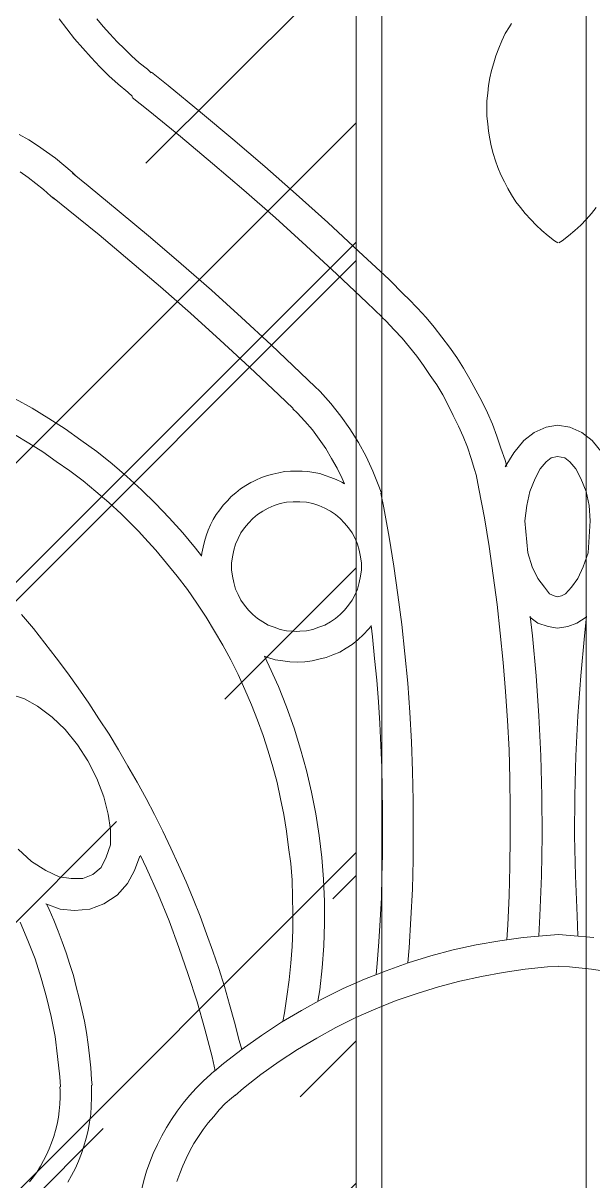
# Model space of a CAD drawing. Header units: millimetres. Extents: x -9564 to 494436, y -140371 to 4257.
# Drawn here: x 110.6622 to 110.8852, y 117.1777 to 117.6306 of the extents above; entities that cross this region are included whole.
import ezdxf
from ezdxf.enums import TextEntityAlignment as Align

# ---------------------------------------------------------------- set-up
doc = ezdxf.new("R2010")
doc.units = ezdxf.units.MM
doc.header["$MEASUREMENT"] = 0
doc.linetypes.add('SLD-Solid', pattern=[0])
for name, color, linetype, lineweight in [('0.05', 252, 'Continuous', 5), ('09-Arsiran', 8, 'Continuous', 5), ('DOOR OPENING', 4, 'SLD-Solid', 5), ('XR-KOP A3_MOZART$0$A-TXTKOP', 3, 'Continuous', 5)]:
    doc.layers.add(name, color=color, linetype=linetype, lineweight=lineweight)
doc.styles.add('HAND', font='ROMAND.SHX', dxfattribs={"width": 0.8, "height": 250})
doc.styles.add('XR-KOP A3_MOZART$0$ROMAND', font='romand.shx', dxfattribs={"height": 2, "bigfont": 'bigfont.shx'})

# ---------------------------------------------------------------- blocks, each defined once
blk = doc.blocks.new('j1')
at = {"layer": '09-Arsiran'}
h = blk.add_hatch(dxfattribs=at)
h.set_pattern_fill('AR-RROOF', color=256, scale=0.005, angle=45)
h.set_pattern_definition([(45, (0.02591, 0), (0.107763073, 0.287368196), [1.905, -0.254, 0.635, -0.127]), (45, (0.10044, 0.16434), (-0.20923997, 0.029634845), [0.381, -0.04191, 0.762, -0.09525]), (45, (-0.005524, 0.12123), (0.406805602, 0.527141034), [1.016, -0.1778, 0.508, -0.127])])
h.paths.add_polyline_path([(343.988, 201.51922), (343.93007, 201.51922), (343.5702, 201.51922), (343.5702, 200.72589), (343.988, 200.72589)])
h.paths.add_polyline_path([(343.5702, 199.91256), (343.988, 199.91256), (343.988, 200.70589), (343.5702, 200.70589)])
h.paths.add_polyline_path([(343.5702, 199.89256), (343.5702, 199.04853), (343.93007, 199.04853), (343.988, 199.04853), (343.988, 199.89256)])
h.paths.add_polyline_path([(342.9704, 199.04853), (343.22033, 199.04853), (343.3902, 199.04853), (343.3902, 199.89256), (343.22033, 199.89256), (342.9704, 199.89256)])
h.paths.add_polyline_path([(343.3902, 200.70589), (343.22033, 200.70589), (342.9704, 200.70589), (342.9704, 199.91256), (343.22033, 199.91256), (343.3902, 199.91256)])
h.paths.add_polyline_path([(342.9704, 200.72589), (343.22033, 200.72589), (343.3902, 200.72589), (343.3902, 201.51922), (343.22033, 201.51922), (342.9704, 201.51922)])
at = {"layer": 'DOOR OPENING'}
blk.add_line((343.4802, 201.60922), (343.4802, 198.95853), dxfattribs=at)
for points in [[(342.9604, 201.52922), (342.9604, 199.03853), (343.4002, 199.03853), (343.4002, 201.52922)], [(343.3902, 200.70589), (343.3902, 199.04853), (343.22033, 199.04853), (342.9704, 199.04853), (342.9704, 200.70589), (343.22033, 200.70589)]]:
    blk.add_lwpolyline(points, close=True, dxfattribs=at)
blk = doc.blocks.new('DRHRH')
at = {"layer": '0.05'}
for p, q in [((678.0425, -27.6789), (678.0827, -27.7326)), ((678.2391, -27.6789), (678.2727, -27.7192)), ((680.4173, -27.7035), (680.4062, -27.7215)), ((678.0827, -27.7326), (678.123, -27.7839)), ((678.2727, -27.7192), (678.3084, -27.7593)), ((678.3084, -27.7593), (678.3464, -27.7996)), ((680.3838, -27.7572), (680.3659, -27.7952)), ((680.4062, -27.7215), (680.3838, -27.7572)), ((678.123, -27.7839), (678.1654, -27.8332)), ((678.3464, -27.7996), (678.3844, -27.8376)), ((680.3659, -27.7952), (680.3503, -27.8332)), ((678.1654, -27.8332), (678.2101, -27.8823)), ((678.2101, -27.8823), (678.2548, -27.9315)), ((678.3844, -27.8376), (678.4224, -27.8733)), ((678.4224, -27.8733), (678.4625, -27.9113)), ((680.3346, -27.8733), (680.3235, -27.9113)), ((680.3503, -27.8332), (680.3346, -27.8733)), ((678.2548, -27.9315), (678.3017, -27.9783)), ((678.4625, -27.9113), (678.505, -27.9448)), ((678.505, -27.9448), (678.5251, -27.9627)), ((680.3123, -27.9515), (680.3033, -27.9895)), ((680.3235, -27.9113), (680.3123, -27.9515)), ((678.3017, -27.9783), (678.3508, -28.023)), ((678.6144, -28.0297), (678.5274, -27.9605)), ((680.3033, -27.9895), (680.2967, -28.0297)), ((678.3508, -28.023), (678.4022, -28.0655)), ((678.4022, -28.0655), (678.4268, -28.0877)), ((678.7842, -28.1704), (678.6144, -28.0297)), ((680.2922, -28.0699), (680.2878, -28.1102)), ((680.2967, -28.0297), (680.2922, -28.0699)), ((678.5094, -28.1593), (678.4245, -28.0923)), ((680.2878, -28.1102), (680.2878, -28.1503)), ((678.6792, -28.2977), (678.5094, -28.1593)), ((678.9541, -28.3112), (678.7842, -28.1704)), ((680.2878, -28.1503), (680.2878, -28.1906)), ((680.2878, -28.1906), (680.2922, -28.2307)), ((680.2922, -28.2307), (680.2967, -28.2687)), ((677.8817, -28.3157), (677.8326, -28.2866)), ((677.9286, -28.3447), (677.8817, -28.3157)), ((678.8468, -28.4386), (678.6792, -28.2977)), ((679.1215, -28.4542), (678.9541, -28.3112)), ((680.2967, -28.2687), (680.3033, -28.309)), ((680.3033, -28.309), (680.31, -28.3469)), ((677.9755, -28.3782), (677.9286, -28.3447)), ((680.31, -28.3469), (680.3213, -28.3872)), ((678.0224, -28.4117), (677.9755, -28.3782)), ((678.0671, -28.4474), (678.0224, -28.4117)), ((679.0121, -28.5793), (678.8468, -28.4386)), ((680.3213, -28.3872), (680.3325, -28.4252)), ((680.3325, -28.4252), (680.3459, -28.4609)), ((677.8794, -28.5123), (677.837, -28.4832)), ((678.1095, -28.4854), (678.0671, -28.4474)), ((678.1318, -28.5056), (678.1095, -28.4854)), ((678.1944, -28.557), (678.1118, -28.4899)), ((679.2869, -28.5994), (679.1215, -28.4542)), ((680.3459, -28.4609), (680.3615, -28.4989)), ((680.3615, -28.4989), (680.3793, -28.5346)), ((677.9197, -28.5436), (677.8794, -28.5123)), ((677.9598, -28.5749), (677.9197, -28.5436)), ((678.3575, -28.691), (678.1944, -28.557)), ((680.3793, -28.5346), (680.3972, -28.5703)), ((677.9978, -28.6106), (677.9598, -28.5749)), ((678.018, -28.6262), (677.9978, -28.6106)), ((678.0894, -28.682), (678.0068, -28.615)), ((679.1774, -28.7244), (679.0121, -28.5793)), ((679.4522, -28.749), (679.2869, -28.5994)), ((680.3972, -28.5703), (680.4173, -28.6039)), ((680.4173, -28.6039), (680.4396, -28.6396)), ((680.4396, -28.6396), (680.4642, -28.6709)), ((680.4642, -28.6709), (680.4888, -28.7021)), ((680.8373, -28.7021), (680.8619, -28.6709)), ((678.2525, -28.8139), (678.0894, -28.682)), ((678.5207, -28.8273), (678.3575, -28.691)), ((679.3382, -28.872), (679.1774, -28.7244)), ((680.4888, -28.7021), (680.5179, -28.7334)), ((680.5179, -28.7334), (680.5469, -28.7624)), ((680.7814, -28.7624), (680.8083, -28.7334)), ((680.8083, -28.7334), (680.8373, -28.7021)), ((679.6131, -28.8987), (679.4522, -28.749)), ((680.5469, -28.7624), (680.5759, -28.7916)), ((680.5759, -28.7916), (680.6095, -28.8183)), ((680.7167, -28.8183), (680.7502, -28.7916)), ((680.7502, -28.7916), (680.7814, -28.7624)), ((678.4134, -28.9501), (678.2525, -28.8139)), ((678.6815, -28.9657), (678.5207, -28.8273)), ((680.6095, -28.8183), (680.643, -28.8451)), ((680.643, -28.8451), (680.6609, -28.8563)), ((680.6653, -28.8563), (680.6832, -28.8451)), ((680.6832, -28.8451), (680.7167, -28.8183)), ((679.4991, -29.0194), (679.3382, -28.872)), ((679.7739, -29.0484), (679.6131, -28.8987)), ((678.5742, -29.0864), (678.4134, -28.9501)), ((678.8424, -29.1043), (678.6815, -28.9657)), ((679.6578, -29.1691), (679.4991, -29.0194)), ((678.7307, -29.225), (678.5742, -29.0864)), ((678.9987, -29.2473), (678.8424, -29.1043)), ((679.8521, -29.1266), (679.7739, -29.0484)), ((679.8766, -29.149), (679.8521, -29.1266)), ((679.9236, -29.1981), (679.8766, -29.149)), ((678.887, -29.3657), (678.7307, -29.225)), ((679.7382, -29.245), (679.6578, -29.1691)), ((679.9683, -29.2473), (679.9236, -29.1981)), ((679.1551, -29.3903), (678.9987, -29.2473)), ((679.7583, -29.2674), (679.7359, -29.245)), ((679.8008, -29.312), (679.7583, -29.2674)), ((680.0108, -29.2987), (679.9683, -29.2473)), ((679.8432, -29.3567), (679.8008, -29.312)), ((680.0509, -29.35), (680.0108, -29.2987)), ((680.0912, -29.4037), (680.0509, -29.35)), ((679.0411, -29.5087), (678.887, -29.3657)), ((679.3092, -29.5377), (679.1551, -29.3903)), ((679.8812, -29.4037), (679.8432, -29.3567)), ((679.9192, -29.4505), (679.8812, -29.4037)), ((680.1292, -29.4573), (680.0912, -29.4037)), ((679.9549, -29.4997), (679.9192, -29.4505)), ((680.1649, -29.5131), (680.1292, -29.4573)), ((679.1954, -29.6538), (679.0411, -29.5087)), ((679.9906, -29.5511), (679.9549, -29.4997)), ((680.1983, -29.5712), (680.1649, -29.5131)), ((679.3852, -29.6114), (679.3092, -29.5377)), ((680.0242, -29.6003), (679.9906, -29.5511)), ((680.2296, -29.6293), (680.1983, -29.5712)), ((679.2712, -29.7254), (679.1954, -29.6538)), ((679.4121, -29.636), (679.3829, -29.607)), ((679.4679, -29.6985), (679.4121, -29.636)), ((680.0555, -29.6538), (680.0242, -29.6003)), ((680.0845, -29.7075), (680.0555, -29.6538)), ((680.2609, -29.6874), (680.2296, -29.6293)), ((677.8996, -29.7231), (677.8101, -29.674)), ((679.5215, -29.7655), (679.4679, -29.6985)), ((680.1113, -29.7611), (680.0845, -29.7075)), ((680.29, -29.7477), (680.2609, -29.6874)), ((677.9867, -29.7767), (677.8996, -29.7231)), ((679.2914, -29.7477), (679.2691, -29.7275)), ((679.3316, -29.7924), (679.2914, -29.7477)), ((679.5684, -29.8325), (679.5215, -29.7655)), ((680.138, -29.817), (680.1113, -29.7611)), ((680.3168, -29.808), (680.29, -29.7477)), ((678.0738, -29.8325), (677.9867, -29.7767)), ((678.1564, -29.8907), (678.0738, -29.8325)), ((679.3718, -29.8371), (679.3316, -29.7924)), ((679.6131, -29.9041), (679.5684, -29.8325)), ((680.1626, -29.8728), (680.138, -29.817)), ((680.3392, -29.8705), (680.3168, -29.808)), ((680.5357, -29.8504), (680.5983, -29.8237)), ((680.5983, -29.8237), (680.6586, -29.8125)), ((680.7234, -29.8237), (680.6586, -29.8125)), ((680.7859, -29.8504), (680.7234, -29.8237)), ((677.8817, -29.9062), (677.808, -29.8617)), ((678.2391, -29.951), (678.1564, -29.8907)), ((679.4075, -29.8862), (679.3718, -29.8371)), ((679.4411, -29.9354), (679.4075, -29.8862)), ((680.185, -29.9287), (680.1626, -29.8728)), ((680.3615, -29.9331), (680.3392, -29.8705)), ((680.4285, -29.9577), (680.4822, -29.8929)), ((680.4822, -29.8929), (680.5357, -29.8504)), ((680.8396, -29.8929), (680.7859, -29.8504)), ((680.8932, -29.9577), (680.8396, -29.8929)), ((677.9554, -29.9532), (677.8817, -29.9062)), ((678.0268, -30.0024), (677.9554, -29.9532)), ((678.3195, -30.0158), (678.2391, -29.951)), ((679.4723, -29.9867), (679.4411, -29.9354)), ((679.6533, -29.9778), (679.6131, -29.9041)), ((680.205, -29.9867), (680.185, -29.9287)), ((680.3838, -29.9957), (680.3615, -29.9331)), ((680.3838, -30.0314), (680.4285, -29.9577)), ((678.0984, -30.0515), (678.0268, -30.0024)), ((678.3977, -30.0828), (678.3195, -30.0158)), ((679.5014, -30.0381), (679.4723, -29.9867)), ((679.6891, -30.0538), (679.6533, -29.9778)), ((680.2229, -30.0448), (680.205, -29.9867)), ((680.3927, -30.0292), (680.3838, -29.9957)), ((680.567, -30.0425), (680.5983, -30.0047)), ((680.5983, -30.0047), (680.625, -29.9845)), ((680.625, -29.9845), (680.6586, -29.9778)), ((680.6966, -29.9845), (680.6586, -29.9778)), ((680.7234, -30.0047), (680.6966, -29.9845)), ((680.7547, -30.0425), (680.7234, -30.0047)), ((678.1677, -30.1051), (678.0984, -30.0515)), ((679.1349, -30.0761), (679.1037, -30.0872)), ((679.1641, -30.0694), (679.1349, -30.0761)), ((679.1954, -30.0627), (679.1641, -30.0694)), ((679.2244, -30.056), (679.1954, -30.0627)), ((679.2556, -30.0538), (679.2244, -30.056)), ((679.2869, -30.0538), (679.2556, -30.0538)), ((679.3182, -30.0538), (679.2869, -30.0538)), ((679.3472, -30.056), (679.3182, -30.0538)), ((679.3785, -30.0604), (679.3472, -30.056)), ((679.4098, -30.0671), (679.3785, -30.0604)), ((679.4388, -30.0761), (679.4098, -30.0671)), ((679.4679, -30.0872), (679.4388, -30.0761)), ((679.5282, -30.0917), (679.5014, -30.0381)), ((679.7203, -30.1319), (679.6891, -30.0538)), ((680.2319, -30.0738), (680.2229, -30.0448)), ((680.2453, -30.1475), (680.2319, -30.0717)), ((680.5402, -30.0917), (680.567, -30.0425)), ((680.7814, -30.0917), (680.7547, -30.0425)), ((678.2347, -30.161), (678.1677, -30.1051)), ((678.4737, -30.1521), (678.3977, -30.0828)), ((679.0211, -30.1297), (678.9942, -30.1475)), ((679.0478, -30.1141), (679.0211, -30.1297)), ((679.0612, -30.1074), (679.0478, -30.1141)), ((679.0747, -30.1007), (679.0612, -30.1074)), ((679.1037, -30.0872), (679.0747, -30.1007)), ((679.4969, -30.0984), (679.4679, -30.0872)), ((679.5259, -30.1118), (679.4969, -30.0984)), ((679.5393, -30.1208), (679.5259, -30.1118)), ((679.5393, -30.1208), (679.5282, -30.0917)), ((679.7338, -30.1699), (679.7203, -30.1319)), ((680.5134, -30.161), (680.5402, -30.0917)), ((680.8083, -30.161), (680.7814, -30.0917)), ((678.3017, -30.2191), (678.2347, -30.161)), ((678.5474, -30.2235), (678.4737, -30.1521)), ((678.9451, -30.1878), (678.9249, -30.2101)), ((678.9697, -30.1677), (678.9451, -30.1878)), ((678.9942, -30.1475), (678.9697, -30.1677)), ((679.7471, -30.2459), (679.7315, -30.1699)), ((680.2743, -30.2995), (680.2453, -30.1475)), ((680.4977, -30.2347), (680.5134, -30.161)), ((680.8239, -30.2347), (680.8083, -30.161)), ((678.3665, -30.2771), (678.3017, -30.2191)), ((678.619, -30.2995), (678.5474, -30.2235)), ((678.8848, -30.2571), (678.8669, -30.2817)), ((678.9027, -30.2325), (678.8848, -30.2571)), ((678.9249, -30.2101), (678.9027, -30.2325)), ((679.1395, -30.2481), (679.1104, -30.2638)), ((679.1708, -30.2347), (679.1395, -30.2481)), ((679.2019, -30.2235), (679.1708, -30.2347)), ((679.2355, -30.2168), (679.2019, -30.2235)), ((679.2712, -30.2147), (679.2355, -30.2168)), ((679.2891, -30.2147), (679.2712, -30.2147)), ((679.3048, -30.2147), (679.2891, -30.2147)), ((679.3405, -30.2168), (679.3048, -30.2147)), ((679.3741, -30.2235), (679.3405, -30.2168)), ((679.4053, -30.2347), (679.3741, -30.2235)), ((679.4366, -30.2481), (679.4053, -30.2347)), ((679.4656, -30.2638), (679.4366, -30.2481)), ((679.7739, -30.4001), (679.7471, -30.2459)), ((680.4866, -30.3151), (680.4977, -30.2347)), ((680.8306, -30.3151), (680.8239, -30.2347)), ((678.429, -30.3397), (678.3665, -30.2771)), ((678.6904, -30.3777), (678.619, -30.2995)), ((678.8512, -30.3084), (678.8357, -30.3352)), ((678.8669, -30.2817), (678.8512, -30.3084)), ((679.0591, -30.3017), (679.0367, -30.3264)), ((679.0836, -30.2817), (679.0591, -30.3017)), ((679.1104, -30.2638), (679.0836, -30.2817)), ((679.4925, -30.2817), (679.4656, -30.2638)), ((679.5171, -30.3017), (679.4925, -30.2817)), ((679.5393, -30.3264), (679.5171, -30.3017)), ((680.2989, -30.4492), (680.2743, -30.2995)), ((680.5022, -30.4827), (680.4866, -30.3151)), ((680.8194, -30.4827), (680.8306, -30.3151)), ((678.4603, -30.3709), (678.429, -30.3397)), ((678.4894, -30.4045), (678.4603, -30.3709)), ((678.7574, -30.4581), (678.6904, -30.3777)), ((678.8245, -30.3642), (678.8132, -30.3934)), ((678.8357, -30.3352), (678.8245, -30.3642)), ((678.9965, -30.3777), (678.9808, -30.4068)), ((679.0144, -30.3509), (678.9965, -30.3777)), ((679.0367, -30.3264), (679.0144, -30.3509)), ((679.5616, -30.3509), (679.5393, -30.3264)), ((679.5795, -30.3777), (679.5616, -30.3509)), ((679.5952, -30.4068), (679.5795, -30.3777)), ((678.5497, -30.4692), (678.4894, -30.4045)), ((678.8044, -30.4224), (678.7977, -30.4536)), ((678.8132, -30.3934), (678.8044, -30.4224)), ((678.9674, -30.4379), (678.9585, -30.4692)), ((678.9808, -30.4068), (678.9674, -30.4379)), ((679.6086, -30.4379), (679.5952, -30.4068)), ((679.6175, -30.4692), (679.6086, -30.4379)), ((679.7985, -30.5519), (679.7739, -30.4001)), ((678.6055, -30.5364), (678.5497, -30.4692)), ((678.7887, -30.4984), (678.7574, -30.4581)), ((678.7909, -30.4849), (678.7887, -30.5005)), ((678.7977, -30.4536), (678.7909, -30.4849)), ((678.9518, -30.5028), (678.9474, -30.5364)), ((678.9585, -30.4692), (678.9518, -30.5028)), ((679.6242, -30.5028), (679.6175, -30.4692)), ((679.6288, -30.5364), (679.6242, -30.5028)), ((680.3213, -30.6011), (680.2989, -30.4492)), ((680.5246, -30.5564), (680.5022, -30.4827)), ((680.7926, -30.5564), (680.8194, -30.4827)), ((678.6614, -30.6055), (678.6055, -30.5364)), ((678.9474, -30.5364), (678.9474, -30.5542)), ((678.9474, -30.5542), (678.9474, -30.5721)), ((679.6288, -30.5542), (679.6288, -30.5364)), ((679.6288, -30.5721), (679.6288, -30.5542)), ((679.8208, -30.7038), (679.7985, -30.5519)), ((680.5559, -30.6168), (680.5246, -30.5564)), ((680.7659, -30.6168), (680.7926, -30.5564)), ((678.715, -30.6748), (678.6614, -30.6055)), ((678.9474, -30.5721), (678.9518, -30.6055)), ((678.9518, -30.6055), (678.9585, -30.6391)), ((679.6175, -30.6391), (679.6242, -30.6055)), ((679.6242, -30.6055), (679.6288, -30.5721)), ((680.3413, -30.7531), (680.3213, -30.6011)), ((680.5893, -30.6636), (680.5559, -30.6168)), ((680.7323, -30.6636), (680.7659, -30.6168)), ((678.7641, -30.7463), (678.715, -30.6748)), ((678.9585, -30.6391), (678.9674, -30.6726)), ((678.9674, -30.6726), (678.9808, -30.7016)), ((679.5952, -30.7016), (679.6086, -30.6726)), ((679.6086, -30.6726), (679.6175, -30.6391)), ((680.6162, -30.6972), (680.5893, -30.6636)), ((680.701, -30.6972), (680.7323, -30.6636)), ((678.8132, -30.8201), (678.7641, -30.7463)), ((678.9808, -30.7016), (678.9965, -30.7306)), ((678.9965, -30.7306), (679.0144, -30.7575)), ((679.5616, -30.7575), (679.5795, -30.7306)), ((679.5795, -30.7306), (679.5952, -30.7016)), ((679.8409, -30.8581), (679.8208, -30.7038)), ((680.6407, -30.7084), (680.6162, -30.6972)), ((680.6586, -30.7128), (680.6407, -30.7084)), ((680.6586, -30.7128), (680.6787, -30.7084)), ((680.6787, -30.7084), (680.701, -30.6972)), ((677.9063, -30.8803), (677.8437, -30.8066)), ((679.0144, -30.7575), (679.0367, -30.7842)), ((679.0367, -30.7842), (679.0591, -30.8066)), ((679.0591, -30.8066), (679.0836, -30.8268)), ((679.4925, -30.8268), (679.5171, -30.8066)), ((679.5171, -30.8066), (679.5393, -30.7842)), ((679.5393, -30.7842), (679.5616, -30.7575)), ((680.357, -30.9049), (680.3413, -30.7531)), ((678.8579, -30.8938), (678.8132, -30.8201)), ((679.0836, -30.8268), (679.1104, -30.8446)), ((679.1104, -30.8446), (679.1395, -30.8625)), ((679.1395, -30.8625), (679.1708, -30.8736)), ((679.4053, -30.8736), (679.4366, -30.8625)), ((679.4366, -30.8625), (679.4656, -30.8446)), ((679.4656, -30.8446), (679.4925, -30.8268)), ((679.6666, -30.8826), (679.6801, -30.8669)), ((679.6868, -30.9228), (679.6801, -30.8646)), ((679.8566, -31.0122), (679.8409, -30.8581)), ((680.5559, -30.8513), (680.5134, -30.8201)), ((680.5267, -30.9183), (680.5156, -30.8155)), ((680.6095, -30.8692), (680.5559, -30.8513)), ((680.6586, -30.8781), (680.6095, -30.8692)), ((680.6586, -30.8781), (680.7122, -30.8692)), ((680.7122, -30.8692), (680.7592, -30.8513)), ((680.7592, -30.8513), (680.8083, -30.8201)), ((680.8105, -30.8155), (680.7993, -30.9183)), ((677.9666, -30.9563), (677.9063, -30.8803)), ((678.9004, -30.9675), (678.8579, -30.8938)), ((679.1708, -30.8736), (679.2019, -30.8848)), ((679.2019, -30.8848), (679.2355, -30.8915)), ((679.2355, -30.8915), (679.2712, -30.8938)), ((679.2712, -30.8938), (679.2891, -30.8959)), ((679.2891, -30.8959), (679.3048, -30.8938)), ((679.3048, -30.8938), (679.3405, -30.8915)), ((679.3405, -30.8915), (679.3741, -30.8848)), ((679.3741, -30.8848), (679.4053, -30.8736)), ((679.6108, -30.9385), (679.6399, -30.9116)), ((679.6399, -30.9116), (679.6666, -30.8826)), ((679.6979, -31.0368), (679.6868, -30.9228)), ((680.3726, -31.0591), (680.357, -30.9049)), ((680.5469, -31.1283), (680.5267, -30.9183)), ((680.7993, -30.9183), (680.7814, -31.1283)), ((678.0268, -31.0345), (677.9666, -30.9563)), ((678.9428, -31.0435), (678.9004, -30.9675)), ((679.5148, -31.0032), (679.5483, -30.9831)), ((679.5483, -30.9831), (679.5795, -30.9631)), ((679.5795, -30.9631), (679.6108, -30.9385)), ((678.085, -31.1126), (678.0268, -31.0345)), ((678.9808, -31.1216), (678.9428, -31.0435)), ((679.1439, -31.0769), (679.1194, -31.0255)), ((679.1194, -31.0255), (679.1372, -31.0322)), ((679.1372, -31.0322), (679.1752, -31.0435)), ((679.1752, -31.0435), (679.2154, -31.0502)), ((679.2154, -31.0502), (679.2534, -31.0546)), ((679.3316, -31.0546), (679.3695, -31.0502)), ((679.3695, -31.0502), (679.4053, -31.0412)), ((679.4053, -31.0412), (679.4432, -31.0322)), ((679.4432, -31.0322), (679.4791, -31.0189)), ((679.4791, -31.0189), (679.5148, -31.0032)), ((679.7092, -31.1506), (679.6979, -31.0368)), ((679.8722, -31.1663), (679.8566, -31.0122)), ((679.1931, -31.1842), (679.1439, -31.0769)), ((679.2534, -31.0546), (679.2914, -31.0568)), ((679.2914, -31.0568), (679.3316, -31.0546)), ((680.386, -31.211), (680.3726, -31.0591)), ((678.1408, -31.1909), (678.085, -31.1126)), ((679.0165, -31.1998), (678.9808, -31.1216)), ((679.7181, -31.2646), (679.7092, -31.1506)), ((679.8833, -31.3205), (679.8722, -31.1663)), ((680.5603, -31.3383), (680.5469, -31.1283)), ((680.7814, -31.1283), (680.7659, -31.3383)), ((677.7901, -31.2266), (677.8594, -31.2489)), ((678.1967, -31.2713), (678.1408, -31.1909)), ((679.0524, -31.2802), (679.0165, -31.1998)), ((679.2355, -31.2915), (679.1931, -31.1842)), ((680.395, -31.3629), (680.386, -31.211)), ((677.8594, -31.2489), (677.9286, -31.2869)), ((677.9286, -31.2869), (678.0046, -31.345)), ((678.2503, -31.3539), (678.1967, -31.2713)), ((679.0836, -31.3606), (679.0524, -31.2802)), ((679.2758, -31.4031), (679.2355, -31.2915)), ((679.7248, -31.3785), (679.7181, -31.2646)), ((678.0046, -31.345), (678.0738, -31.4098)), ((678.304, -31.4343), (678.2503, -31.3539)), ((679.8923, -31.4746), (679.8833, -31.3205)), ((680.5715, -31.5483), (680.5603, -31.3383)), ((680.7659, -31.3383), (680.7547, -31.5483)), ((678.0738, -31.4098), (678.1386, -31.4902)), ((679.1127, -31.441), (679.0836, -31.3606)), ((679.3092, -31.5126), (679.2758, -31.4031)), ((679.7315, -31.4947), (679.7248, -31.3785)), ((680.4039, -31.517), (680.395, -31.3629)), ((678.3531, -31.517), (678.304, -31.4343)), ((679.1395, -31.5238), (679.1127, -31.441)), ((679.8968, -31.6287), (679.8923, -31.4746)), ((678.1386, -31.4902), (678.1923, -31.5752)), ((678.4022, -31.6019), (678.3531, -31.517)), ((679.1641, -31.6065), (679.1395, -31.5238)), ((679.3405, -31.6243), (679.3092, -31.5126)), ((679.7359, -31.6086), (679.7315, -31.4947)), ((680.4083, -31.6689), (680.4039, -31.517)), ((678.1923, -31.5752), (678.2391, -31.6667)), ((680.5759, -31.7583), (680.5715, -31.5483)), ((680.7547, -31.5483), (680.7502, -31.7583)), ((678.4514, -31.6869), (678.4022, -31.6019)), ((679.1864, -31.689), (679.1641, -31.6065)), ((679.3674, -31.7382), (679.3405, -31.6243)), ((679.7382, -31.7226), (679.7359, -31.6086)), ((679.9012, -31.7829), (679.8968, -31.6287)), ((678.2391, -31.6667), (678.2771, -31.7627)), ((678.4982, -31.7717), (678.4514, -31.6869)), ((679.2042, -31.774), (679.1864, -31.689)), ((680.4106, -31.8232), (680.4083, -31.6689)), ((678.2771, -31.7627), (678.2994, -31.8544)), ((678.543, -31.8566), (678.4982, -31.7717)), ((679.2221, -31.8566), (679.2042, -31.774)), ((679.3896, -31.8522), (679.3674, -31.7382)), ((679.7403, -31.8365), (679.7382, -31.7226)), ((680.5782, -31.9683), (680.5759, -31.7583)), ((680.7502, -31.7583), (680.748, -31.9683)), ((679.7403, -31.9527), (679.7403, -31.8365)), ((679.9012, -31.937), (679.9012, -31.7829)), ((680.4106, -31.9773), (680.4106, -31.8232)), ((678.2994, -31.8544), (678.3107, -31.9349)), ((678.5854, -31.9437), (678.543, -31.8566)), ((679.2355, -31.9437), (679.2221, -31.8566)), ((679.4075, -31.966), (679.3896, -31.8522)), ((678.3107, -31.9349), (678.3107, -32.0153)), ((678.6278, -32.0332), (678.5854, -31.9437)), ((679.2467, -32.0286), (679.2355, -31.9437)), ((679.7403, -32.0666), (679.7403, -31.9527)), ((679.9012, -32.0934), (679.9012, -31.937)), ((678.3107, -32.0153), (678.2883, -32.08)), ((679.4209, -32.0823), (679.4075, -31.966)), ((680.4083, -32.1292), (680.4106, -31.9773)), ((680.5737, -32.1783), (680.5782, -31.9683)), ((680.748, -31.9683), (680.7524, -32.1783)), ((677.8973, -32.1023), (677.8258, -32.0376)), ((678.2883, -32.08), (678.2615, -32.1336)), ((678.4648, -32.0756), (678.438, -32.1493)), ((678.5005, -32.1382), (678.4692, -32.071)), ((678.6681, -32.1203), (678.6278, -32.0332)), ((679.2578, -32.1136), (679.2467, -32.0286)), ((679.4299, -32.1962), (679.4209, -32.0823)), ((679.7359, -32.1806), (679.7403, -32.0666)), ((677.971, -32.1493), (677.8973, -32.1023)), ((678.2615, -32.1336), (678.219, -32.1716)), ((678.5608, -32.2744), (678.5005, -32.1382)), ((678.7082, -32.2096), (678.6681, -32.1203)), ((679.2645, -32.2007), (679.2578, -32.1136)), ((679.8968, -32.2476), (679.9012, -32.0934)), ((680.4039, -32.2833), (680.4083, -32.1292)), ((678.0425, -32.1827), (677.971, -32.1493)), ((678.1051, -32.1917), (678.0425, -32.1827)), ((678.1654, -32.1917), (678.1051, -32.1917)), ((678.219, -32.1716), (678.1654, -32.1917)), ((678.438, -32.1493), (678.4, -32.2186)), ((679.2668, -32.2877), (679.2645, -32.2007)), ((679.4344, -32.3123), (679.4299, -32.1962)), ((679.7338, -32.2944), (679.7359, -32.1806)), ((680.5647, -32.3883), (680.5737, -32.1783)), ((680.7524, -32.1783), (680.7613, -32.3883)), ((678.4, -32.2186), (678.3464, -32.2789)), ((678.7462, -32.299), (678.7082, -32.2096)), ((679.8879, -32.4017), (679.8968, -32.2476)), ((678.047, -32.3526), (677.971, -32.3257)), ((677.989, -32.3549), (677.9755, -32.3257)), ((678.2771, -32.3257), (678.2034, -32.3526)), ((678.3464, -32.2789), (678.2771, -32.3257)), ((678.619, -32.4151), (678.5608, -32.2744)), ((678.782, -32.3906), (678.7462, -32.299)), ((679.2691, -32.3749), (679.2668, -32.2877)), ((679.4344, -32.4286), (679.4344, -32.3123)), ((679.7271, -32.4107), (679.7338, -32.2944)), ((680.3972, -32.4353), (680.4039, -32.2833)), ((678.0135, -32.4107), (677.989, -32.3549)), ((678.123, -32.3593), (678.047, -32.3526)), ((678.2034, -32.3526), (678.123, -32.3593)), ((679.2691, -32.462), (679.2691, -32.3749)), ((680.5603, -32.4933), (680.5647, -32.3883)), ((680.7613, -32.3883), (680.7659, -32.4933)), ((677.8773, -32.5179), (677.837, -32.4219)), ((678.0358, -32.4687), (678.0135, -32.4107)), ((678.6702, -32.5536), (678.619, -32.4151)), ((678.8155, -32.4821), (678.782, -32.3906)), ((679.4321, -32.5447), (679.4344, -32.4286)), ((679.7203, -32.5246), (679.7271, -32.4107)), ((679.8789, -32.5559), (679.8879, -32.4017)), ((680.3927, -32.5134), (680.3972, -32.4353)), ((678.0581, -32.5246), (678.0358, -32.4687)), ((678.8491, -32.5737), (678.8155, -32.4821)), ((679.2645, -32.5491), (679.2691, -32.462)), ((680.4776, -32.5023), (680.3548, -32.5201)), ((680.6005, -32.4911), (680.4776, -32.5023)), ((680.663, -32.4866), (680.6005, -32.4911)), ((680.7256, -32.4911), (680.663, -32.4866)), ((680.8485, -32.5023), (680.7256, -32.4911)), ((677.9151, -32.614), (677.8773, -32.5179)), ((678.0783, -32.5827), (678.0581, -32.5246)), ((678.7194, -32.6966), (678.6702, -32.5536)), ((679.2578, -32.6363), (679.2645, -32.5491)), ((679.4232, -32.6609), (679.4321, -32.5447)), ((679.7113, -32.6386), (679.7203, -32.5246)), ((679.8722, -32.634), (679.8789, -32.5559)), ((680.1113, -32.567), (679.9929, -32.5983)), ((680.2319, -32.5403), (680.1113, -32.567)), ((680.3548, -32.5201), (680.2319, -32.5403)), ((677.9464, -32.7144), (677.9151, -32.614)), ((678.0984, -32.643), (678.0783, -32.5827)), ((678.8802, -32.6653), (678.8491, -32.5737)), ((679.9929, -32.5983), (679.8745, -32.634)), ((678.1163, -32.7011), (678.0984, -32.643)), ((678.9094, -32.7591), (678.8802, -32.6653)), ((679.2489, -32.7234), (679.2578, -32.6363)), ((679.4098, -32.777), (679.4232, -32.6609)), ((679.7583, -32.6766), (679.6443, -32.7211)), ((679.7069, -32.6966), (679.7113, -32.6386)), ((679.8745, -32.634), (679.7583, -32.6766)), ((680.3726, -32.6854), (680.2587, -32.7056)), ((680.4888, -32.6676), (680.3726, -32.6854)), ((680.605, -32.6564), (680.4888, -32.6676)), ((680.663, -32.6541), (680.605, -32.6564)), ((680.7212, -32.6564), (680.663, -32.652)), ((680.8373, -32.6676), (680.7212, -32.6564)), ((680.9534, -32.6854), (680.8373, -32.6676)), ((677.9755, -32.815), (677.9464, -32.7144)), ((678.1318, -32.7614), (678.1163, -32.7011)), ((678.7664, -32.8396), (678.7194, -32.6966)), ((679.2378, -32.8106), (679.2489, -32.7234)), ((679.6443, -32.7211), (679.5326, -32.7703)), ((680.1448, -32.7301), (680.033, -32.7614)), ((680.2587, -32.7056), (680.1448, -32.7301)), ((678.1475, -32.8196), (678.1318, -32.7614)), ((678.9361, -32.853), (678.9094, -32.7591)), ((679.2244, -32.8977), (679.2378, -32.8106)), ((679.4008, -32.8351), (679.4098, -32.777)), ((679.5326, -32.7703), (679.4209, -32.8261)), ((679.9213, -32.7949), (679.8119, -32.8329)), ((680.033, -32.7614), (679.9213, -32.7949)), ((678.0001, -32.9156), (677.9755, -32.815)), ((678.161, -32.8798), (678.1475, -32.8196)), ((678.8065, -32.9826), (678.7664, -32.8396)), ((678.9629, -32.9468), (678.9361, -32.853)), ((679.4209, -32.8261), (679.3137, -32.8843)), ((679.8119, -32.8329), (679.7046, -32.8753)), ((678.0203, -33.0206), (678.0001, -32.9156)), ((678.1744, -32.9401), (678.161, -32.8798)), ((679.3137, -32.8843), (679.2087, -32.9468)), ((679.2154, -32.9424), (679.2244, -32.8977)), ((679.5996, -32.9223), (679.4946, -32.9737)), ((679.7046, -32.8753), (679.5996, -32.9223)), ((678.1855, -33.0004), (678.1744, -32.9401)), ((678.8445, -33.1278), (678.8065, -32.9826)), ((678.9875, -33.0428), (678.9629, -32.9468)), ((679.2087, -32.9468), (679.1037, -33.0161)), ((679.4946, -32.9737), (679.3941, -33.0295)), ((678.0336, -33.1256), (678.0203, -33.0206)), ((678.1944, -33.063), (678.1855, -33.0004)), ((679.0009, -33.0898), (678.9875, -33.0428)), ((679.1037, -33.0161), (679.0032, -33.0876)), ((679.3941, -33.0295), (679.2936, -33.0898)), ((678.2011, -33.1233), (678.1944, -33.063)), ((679.0032, -33.0876), (678.9049, -33.1635)), ((679.2936, -33.0898), (679.1975, -33.1524)), ((678.0448, -33.2328), (678.0336, -33.1256)), ((678.2078, -33.1858), (678.2011, -33.1233)), ((678.8602, -33.2015), (678.8445, -33.1278)), ((678.9049, -33.1635), (678.8579, -33.2037)), ((679.1975, -33.1524), (679.1015, -33.2217)), ((678.0493, -33.2864), (678.0448, -33.2328)), ((678.2123, -33.2463), (678.2078, -33.1858)), ((678.8378, -33.2194), (678.7977, -33.2551)), ((678.8579, -33.2015), (678.8378, -33.2194)), ((679.1015, -33.2217), (679.0099, -33.2931)), ((678.047, -33.3043), (678.0448, -33.2864)), ((678.2145, -33.2774), (678.2123, -33.2463)), ((678.2123, -33.2998), (678.2123, -33.2774)), ((678.2123, -33.3423), (678.2123, -33.2998)), ((678.7619, -33.2931), (678.7261, -33.3311)), ((678.7977, -33.2551), (678.7619, -33.2931)), ((679.0099, -33.2931), (678.9652, -33.3311)), ((678.0448, -33.3758), (678.047, -33.34)), ((678.047, -33.34), (678.047, -33.3043)), ((678.2101, -33.387), (678.2123, -33.3423)), ((678.7261, -33.3311), (678.6927, -33.3713)), ((678.9474, -33.3445), (678.9138, -33.3735)), ((678.9652, -33.3288), (678.9474, -33.3445)), ((678.0381, -33.445), (678.0425, -33.4115)), ((678.0425, -33.4115), (678.0448, -33.3758)), ((678.2078, -33.4294), (678.2101, -33.387)), ((678.6614, -33.4137), (678.6324, -33.4562)), ((678.6927, -33.3713), (678.6614, -33.4137)), ((678.8825, -33.4071), (678.8535, -33.4405)), ((678.9138, -33.3735), (678.8825, -33.4071)), ((678.0224, -33.5143), (678.0314, -33.4808)), ((678.0314, -33.4808), (678.0381, -33.445)), ((678.1944, -33.5143), (678.2011, -33.4718)), ((678.2011, -33.4718), (678.2078, -33.4294)), ((678.6324, -33.4562), (678.6055, -33.4987)), ((678.8245, -33.4741), (678.7977, -33.5098)), ((678.8535, -33.4405), (678.8245, -33.4741)), ((678.0135, -33.5455), (678.0224, -33.5143)), ((678.1833, -33.5545), (678.1944, -33.5143)), ((678.6055, -33.4987), (678.581, -33.5434)), ((678.7977, -33.5098), (678.7731, -33.5455)), ((677.989, -33.6104), (678.0023, -33.5791)), ((678.0023, -33.5791), (678.0135, -33.5455)), ((678.1587, -33.635), (678.1721, -33.597)), ((678.1721, -33.597), (678.1833, -33.5545)), ((678.5585, -33.588), (678.5362, -33.635)), ((678.581, -33.5434), (678.5585, -33.588)), ((678.7485, -33.5835), (678.7284, -33.6215)), ((678.7731, -33.5455), (678.7485, -33.5835)), ((677.9598, -33.673), (677.9755, -33.6417)), ((677.9755, -33.6417), (677.989, -33.6104)), ((678.1431, -33.6751), (678.1587, -33.635)), ((678.5362, -33.635), (678.5184, -33.6818)), ((678.7082, -33.6617), (678.6904, -33.6997)), ((678.7284, -33.6215), (678.7082, -33.6617)), ((677.9264, -33.731), (677.9443, -33.702)), ((677.9443, -33.702), (677.9598, -33.673)), ((678.1073, -33.7511), (678.1274, -33.7131)), ((678.1274, -33.7131), (678.1431, -33.6751)), ((678.5184, -33.6818), (678.5005, -33.7288)), ((678.6904, -33.6997), (678.6748, -33.74)), ((677.8861, -33.7847), (677.9063, -33.7578)), ((677.9063, -33.7578), (677.9264, -33.731)), ((678.0873, -33.7868), (678.1073, -33.7511)), ((678.4871, -33.7779), (678.4737, -33.8271)), ((678.5005, -33.7288), (678.4871, -33.7779)), ((678.6748, -33.74), (678.6591, -33.7824))]:
    blk.add_line(p, q, dxfattribs=at)
blk = doc.blocks.new('A$C2a879c63')
blk.add_blockref('j1', (-203.6828, -183.31846))
at = {"xscale": 0.07453256964518581, "yscale": 0.07453256964518581, "zscale": 0.07453256964518581}
blk.add_blockref('DRHRH', (89.05497, 18.38957), dxfattribs=at)
at = {"color": 4, "style": 'HAND'}
for tag, height, rotation, p in [('DRY.WASHER', 0.054, 0, (11.93663, 24.91225)), ('PATIO', 0.135, 0, (20.96655, 21.56957)), ('GENSET', 0.135, 0, (18.21566, 17.10449)), ('PLANTERBOX', 0.135, 90, (22.16897, 13.29588)), ('PLANTERBOX', 0.135, 0, (18.52245, 11.56325)), ('PATIO', 0.135, 0, (400.03955, 10.82101)), ('CARPORT', 0.135, 0, (12.15696, 9.7744)), ('CARPORT', 0.135, 0, (20.62021, 9.7744))]:
    blk.add_attdef(tag, text='', height=height, rotation=rotation, dxfattribs=at).set_placement(p, align=Align.MIDDLE)
at = {"layer": 'XR-KOP A3_MOZART$0$A-TXTKOP', "style": 'XR-KOP A3_MOZART$0$ROMAND'}
for tag, p in [('1:200', (37.04676, 3.18795)), ('1:100', (79.04676, 3.18795)), ('1:100', (121.04676, 3.18795)), ('1:100', (163.04676, 3.18795)), ('1:100', (205.04676, 3.18795)), ('1:100', (247.04676, 3.18795)), ('1:100', (289.04676, 3.18795)), ('1:100', (331.04676, 3.18795)), ('1:100', (373.04676, 3.18795)), ('1:100', (415.04676, 3.18795)), ('1:100', (457.04676, 3.18795)), ('1:100', (499.04676, 3.18795))]:
    blk.add_attdef(tag, text='', height=0.12959, dxfattribs=at).set_placement(p, align=Align.MIDDLE)

msp = doc.modelspace()

# ---------------------------------------------------------------- block references
msp.add_blockref('A$C2a879c63', (-28.91482, 101.30577))

doc.saveas('drawing.dxf')
